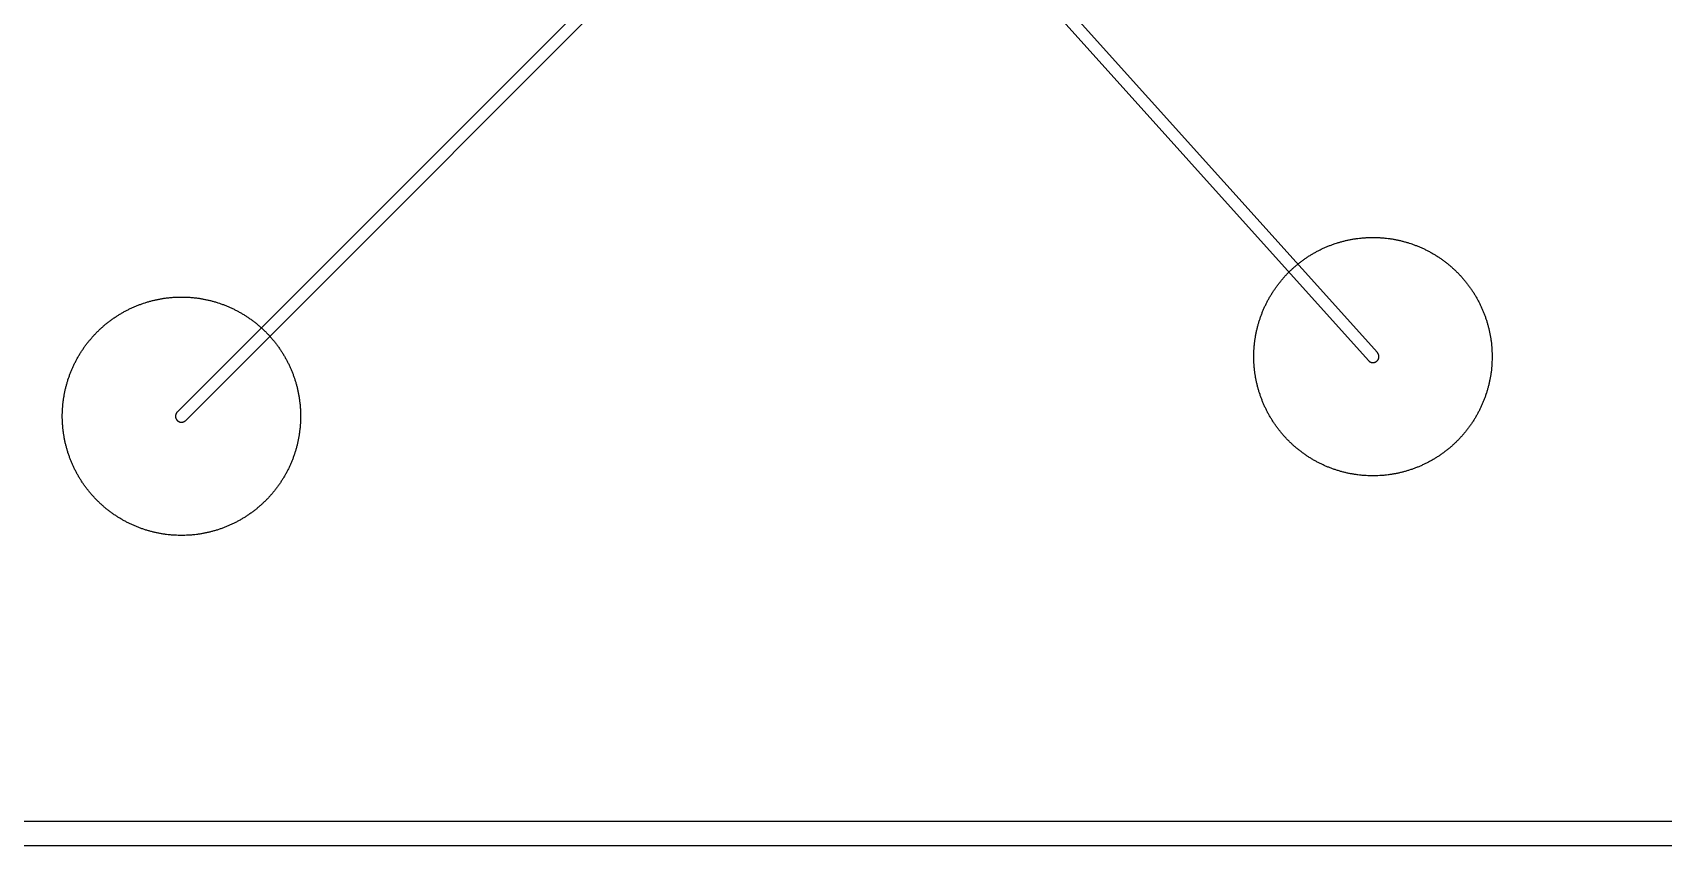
# Model space of a CAD drawing. Extents: x -44500 to 44500, y -47000 to 47000.
# Drawn here: x -1249 to 12438, y -44100 to -37282 of the extents above; entities that cross this region are included whole.
import ezdxf

# ---------------------------------------------------------------- set-up
doc = ezdxf.new("R2010")
doc.units = 0
doc.layers.add('Metal1', color=160, linetype='CONTINUOUS')
doc.layers.add('Poly', color=20, linetype='CONTINUOUS')

msp = doc.modelspace()

# ---------------------------------------------------------------- linework, layer by layer
at = {"layer": 'Metal1'}
for points in [[(12935.01, -43900), (-2958.58, -43900)], [(-3041.42, -44100), (13064.99, -44100)]]:
    msp.add_lwpolyline(points, dxfattribs=at)
at = {"layer": 'Poly'}
for points in [[(5462.84, -35033.45), (9962.83, -40033.45), (9962.85, -40033.43), (9963.55, -40034.2), (9964.65, -40035.35), (9965.8, -40036.45), (9966.95, -40037.5), (9968.1, -40038.5), (9969.35, -40039.5), (9970.65, -40040.45), (9971.9, -40041.35), (9973.2, -40042.2), (9974.5, -40043), (9975.9, -40043.8), (9977.3, -40044.55), (9978.75, -40045.25), (9980.1, -40045.85), (9981.55, -40046.45), (9983.1, -40047.05), (9984.55, -40047.55), (9986.05, -40048), (9987.55, -40048.4), (9989.05, -40048.75), (9990.6, -40049.1), (9993.7, -40049.6), (9995.25, -40049.75), (9996.85, -40049.9), (10000, -40050), (10003.15, -40049.9), (10004.75, -40049.75), (10006.3, -40049.6), (10009.4, -40049.1), (10010.95, -40048.75), (10012.45, -40048.4), (10013.95, -40048), (10015.45, -40047.55), (10016.9, -40047.05), (10018.45, -40046.45), (10019.9, -40045.85), (10021.25, -40045.25), (10022.7, -40044.55), (10024.1, -40043.8), (10025.5, -40043), (10026.8, -40042.2), (10028.1, -40041.35), (10029.35, -40040.45), (10030.65, -40039.5), (10031.9, -40038.5), (10033.05, -40037.5), (10034.2, -40036.45), (10035.35, -40035.35), (10036.45, -40034.2), (10037.5, -40033.05), (10038.5, -40031.9), (10039.5, -40030.65), (10040.45, -40029.35), (10041.35, -40028.1), (10042.2, -40026.8), (10043, -40025.5), (10043.8, -40024.1), (10044.55, -40022.7), (10045.25, -40021.25), (10045.85, -40019.9), (10046.45, -40018.45), (10047.05, -40016.9), (10047.55, -40015.45), (10048, -40013.95), (10048.4, -40012.45), (10048.75, -40010.95), (10049.1, -40009.4), (10049.6, -40006.3), (10049.75, -40004.75), (10049.9, -40003.15), (10050, -40000), (10049.9, -39996.85), (10049.75, -39995.25), (10049.6, -39993.7), (10049.1, -39990.6), (10048.75, -39989.05), (10048.4, -39987.55), (10048, -39986.05), (10047.55, -39984.55), (10047.05, -39983.1), (10046.45, -39981.55), (10045.85, -39980.1), (10045.25, -39978.75), (10044.55, -39977.3), (10043.8, -39975.9), (10043, -39974.5), (10042.2, -39973.2), (10041.35, -39971.9), (10040.45, -39970.65), (10039.5, -39969.35), (10038.5, -39968.1), (10037.5, -39966.95), (10037.15, -39966.57), (10037.17, -39966.55), (5537.16, -34966.55)], [(4464.65, -35964.64), (-35.35, -40464.64), (-35.35, -40464.65), (-36.45, -40465.8), (-37.5, -40466.95), (-38.5, -40468.1), (-39.5, -40469.35), (-40.45, -40470.65), (-41.35, -40471.9), (-42.2, -40473.2), (-43, -40474.5), (-43.8, -40475.9), (-44.55, -40477.3), (-45.25, -40478.75), (-45.85, -40480.1), (-46.45, -40481.55), (-47.05, -40483.1), (-47.55, -40484.55), (-48, -40486.05), (-48.4, -40487.55), (-48.75, -40489.05), (-49.1, -40490.6), (-49.6, -40493.7), (-49.75, -40495.25), (-49.9, -40496.85), (-50, -40500), (-49.9, -40503.15), (-49.75, -40504.75), (-49.6, -40506.3), (-49.1, -40509.4), (-48.75, -40510.95), (-48.4, -40512.45), (-48, -40513.95), (-47.55, -40515.45), (-47.05, -40516.9), (-46.45, -40518.45), (-45.85, -40519.9), (-45.25, -40521.25), (-44.55, -40522.7), (-43.8, -40524.1), (-43, -40525.5), (-42.2, -40526.8), (-41.35, -40528.1), (-40.45, -40529.35), (-39.5, -40530.65), (-38.5, -40531.9), (-37.5, -40533.05), (-36.45, -40534.2), (-35.35, -40535.35), (-34.2, -40536.45), (-33.05, -40537.5), (-31.9, -40538.5), (-30.65, -40539.5), (-29.35, -40540.45), (-28.1, -40541.35), (-26.8, -40542.2), (-25.5, -40543), (-24.1, -40543.8), (-22.7, -40544.55), (-21.25, -40545.25), (-19.9, -40545.85), (-18.45, -40546.45), (-16.9, -40547.05), (-15.45, -40547.55), (-13.95, -40548), (-12.45, -40548.4), (-10.95, -40548.75), (-9.4, -40549.1), (-6.3, -40549.6), (-4.75, -40549.75), (-3.15, -40549.9), (0, -40550), (3.15, -40549.9), (4.75, -40549.75), (6.3, -40549.6), (9.4, -40549.1), (10.95, -40548.75), (12.45, -40548.4), (13.95, -40548), (15.45, -40547.55), (16.9, -40547.05), (18.45, -40546.45), (19.9, -40545.85), (21.25, -40545.25), (22.7, -40544.55), (24.1, -40543.8), (25.5, -40543), (26.8, -40542.2), (28.1, -40541.35), (29.35, -40540.45), (30.65, -40539.5), (31.9, -40538.5), (33.05, -40537.5), (34.2, -40536.45), (35.35, -40535.35), (35.35, -40535.36), (4525, -36045.71)]]:
    msp.add_lwpolyline(points, dxfattribs=at)
for points in [[(10999.9, -40014.1), (10999.6, -40028.2), (10999.1, -40042.3), (10998.4, -40056.35), (10997.95, -40063.4), (10997.5, -40070.4), (10997, -40077.4), (10996.4, -40084.45), (10995.8, -40091.45), (10995.1, -40098.5), (10994.4, -40105.5), (10993.65, -40112.5), (10991.95, -40126.5), (10991.05, -40133.45), (10990.05, -40140.45), (10989.05, -40147.4), (10988, -40154.35), (10986.9, -40161.3), (10985.7, -40168.3), (10984.5, -40175.2), (10983.25, -40182.15), (10981.95, -40189.05), (10980.6, -40196), (10979.2, -40202.85), (10977.75, -40209.75), (10976.25, -40216.6), (10974.7, -40223.5), (10973.1, -40230.35), (10971.45, -40237.2), (10969.75, -40244.05), (10968, -40250.9), (10966.2, -40257.7), (10964.35, -40264.5), (10962.5, -40271.25), (10960.55, -40278.05), (10958.55, -40284.85), (10956.55, -40291.55), (10954.45, -40298.3), (10952.35, -40305), (10947.95, -40318.4), (10945.65, -40325.1), (10943.35, -40331.75), (10941, -40338.35), (10938.6, -40345), (10936.15, -40351.6), (10933.65, -40358.15), (10931.1, -40364.75), (10928.5, -40371.3), (10925.9, -40377.75), (10923.2, -40384.3), (10920.45, -40390.85), (10917.7, -40397.25), (10914.85, -40403.75), (10912, -40410.15), (10909.1, -40416.55), (10906.15, -40422.95), (10903.15, -40429.3), (10900.1, -40435.65), (10897, -40442), (10893.85, -40448.35), (10890.65, -40454.65), (10887.45, -40460.9), (10884.2, -40467.1), (10880.9, -40473.3), (10877.5, -40479.55), (10874.15, -40485.65), (10870.7, -40491.8), (10867.2, -40497.95), (10863.65, -40504.05), (10860.1, -40510.1), (10856.45, -40516.2), (10852.85, -40522.15), (10849.15, -40528.15), (10845.35, -40534.2), (10841.6, -40540.1), (10837.75, -40546.05), (10833.9, -40551.9), (10830, -40557.75), (10826.05, -40563.55), (10822.05, -40569.4), (10818, -40575.2), (10813.95, -40580.9), (10809.85, -40586.6), (10805.7, -40592.3), (10801.5, -40597.95), (10797.25, -40603.6), (10793, -40609.2), (10788.7, -40614.75), (10784.35, -40620.3), (10779.95, -40625.8), (10775.5, -40631.3), (10771.05, -40636.75), (10766.55, -40642.15), (10762, -40647.55), (10757.4, -40652.95), (10752.8, -40658.2), (10748.15, -40663.5), (10743.45, -40668.75), (10738.7, -40674), (10733.95, -40679.2), (10729.2, -40684.3), (10724.3, -40689.45), (10719.45, -40694.5), (10714.55, -40699.55), (10709.6, -40704.6), (10704.6, -40709.6), (10699.55, -40714.55), (10694.5, -40719.45), (10689.45, -40724.3), (10684.3, -40729.2), (10679.2, -40733.95), (10674, -40738.7), (10668.75, -40743.45), (10663.5, -40748.15), (10658.2, -40752.8), (10652.95, -40757.4), (10647.55, -40762), (10642.15, -40766.55), (10636.75, -40771.05), (10631.3, -40775.5), (10625.8, -40779.95), (10620.3, -40784.35), (10614.75, -40788.7), (10609.2, -40793), (10603.6, -40797.25), (10597.95, -40801.5), (10592.3, -40805.7), (10586.6, -40809.85), (10580.9, -40813.95), (10575.2, -40818), (10569.4, -40822.05), (10563.55, -40826.05), (10557.75, -40830), (10551.9, -40833.9), (10546.05, -40837.75), (10540.1, -40841.6), (10534.2, -40845.35), (10528.15, -40849.15), (10522.15, -40852.85), (10516.2, -40856.45), (10510.1, -40860.1), (10504.05, -40863.65), (10497.95, -40867.2), (10491.8, -40870.7), (10485.65, -40874.15), (10479.55, -40877.5), (10473.3, -40880.9), (10467.1, -40884.2), (10460.9, -40887.45), (10454.65, -40890.65), (10448.35, -40893.85), (10442, -40897), (10435.65, -40900.1), (10429.3, -40903.15), (10422.95, -40906.15), (10416.55, -40909.1), (10410.15, -40912), (10403.75, -40914.85), (10397.25, -40917.7), (10390.85, -40920.45), (10384.3, -40923.2), (10377.75, -40925.9), (10371.3, -40928.5), (10364.75, -40931.1), (10358.15, -40933.65), (10351.6, -40936.15), (10345, -40938.6), (10338.35, -40941), (10331.75, -40943.35), (10325.1, -40945.65), (10318.4, -40947.95), (10305, -40952.35), (10298.3, -40954.45), (10291.55, -40956.55), (10284.85, -40958.55), (10278.05, -40960.55), (10271.25, -40962.5), (10264.5, -40964.35), (10257.7, -40966.2), (10250.9, -40968), (10244.05, -40969.75), (10237.2, -40971.45), (10230.35, -40973.1), (10223.5, -40974.7), (10216.6, -40976.25), (10209.75, -40977.75), (10202.85, -40979.2), (10196, -40980.6), (10189.05, -40981.95), (10182.15, -40983.25), (10175.2, -40984.5), (10168.3, -40985.7), (10161.3, -40986.9), (10154.35, -40988), (10147.4, -40989.05), (10140.45, -40990.05), (10133.45, -40991.05), (10126.5, -40991.95), (10112.5, -40993.65), (10105.5, -40994.4), (10098.5, -40995.1), (10091.45, -40995.8), (10084.45, -40996.4), (10077.4, -40997), (10070.4, -40997.5), (10063.4, -40997.95), (10056.35, -40998.4), (10042.3, -40999.1), (10028.2, -40999.6), (10014.1, -40999.9), (10000, -41000), (9985.9, -40999.9), (9971.8, -40999.6), (9957.7, -40999.1), (9943.65, -40998.4), (9936.6, -40997.95), (9929.6, -40997.5), (9922.6, -40997), (9915.55, -40996.4), (9908.55, -40995.8), (9901.5, -40995.1), (9894.5, -40994.4), (9887.5, -40993.65), (9873.5, -40991.95), (9866.55, -40991.05), (9859.55, -40990.05), (9852.6, -40989.05), (9845.65, -40988), (9838.7, -40986.9), (9831.7, -40985.7), (9824.8, -40984.5), (9817.85, -40983.25), (9810.95, -40981.95), (9804, -40980.6), (9797.15, -40979.2), (9790.25, -40977.75), (9783.4, -40976.25), (9776.5, -40974.7), (9769.65, -40973.1), (9762.8, -40971.45), (9755.95, -40969.75), (9749.1, -40968), (9742.3, -40966.2), (9735.5, -40964.35), (9728.75, -40962.5), (9721.95, -40960.55), (9715.15, -40958.55), (9708.45, -40956.55), (9701.7, -40954.45), (9695, -40952.35), (9681.6, -40947.95), (9674.9, -40945.65), (9668.25, -40943.35), (9661.65, -40941), (9655, -40938.6), (9648.4, -40936.15), (9641.85, -40933.65), (9635.25, -40931.1), (9628.7, -40928.5), (9622.25, -40925.9), (9615.7, -40923.2), (9609.15, -40920.45), (9602.75, -40917.7), (9596.25, -40914.85), (9589.85, -40912), (9583.45, -40909.1), (9577.05, -40906.15), (9570.7, -40903.15), (9564.35, -40900.1), (9558, -40897), (9551.65, -40893.85), (9545.35, -40890.65), (9539.1, -40887.45), (9532.9, -40884.2), (9526.7, -40880.9), (9520.45, -40877.5), (9514.35, -40874.15), (9508.2, -40870.7), (9502.05, -40867.2), (9495.95, -40863.65), (9489.9, -40860.1), (9483.8, -40856.45), (9477.85, -40852.85), (9471.85, -40849.15), (9465.8, -40845.35), (9459.9, -40841.6), (9453.95, -40837.75), (9448.1, -40833.9), (9442.25, -40830), (9436.45, -40826.05), (9430.6, -40822.05), (9424.8, -40818), (9419.1, -40813.95), (9413.4, -40809.85), (9407.7, -40805.7), (9402.05, -40801.5), (9396.4, -40797.25), (9390.8, -40793), (9385.25, -40788.7), (9379.7, -40784.35), (9374.2, -40779.95), (9368.7, -40775.5), (9363.25, -40771.05), (9357.85, -40766.55), (9352.45, -40762), (9347.05, -40757.4), (9341.8, -40752.8), (9336.5, -40748.15), (9331.25, -40743.45), (9326, -40738.7), (9320.8, -40733.95), (9315.7, -40729.2), (9310.55, -40724.3), (9305.5, -40719.45), (9300.45, -40714.55), (9295.4, -40709.6), (9290.4, -40704.6), (9285.45, -40699.55), (9280.55, -40694.5), (9275.7, -40689.45), (9270.8, -40684.3), (9266.05, -40679.2), (9261.3, -40674), (9256.55, -40668.75), (9251.85, -40663.5), (9247.2, -40658.2), (9242.6, -40652.95), (9238, -40647.55), (9233.45, -40642.15), (9228.95, -40636.75), (9224.5, -40631.3), (9220.05, -40625.8), (9215.65, -40620.3), (9211.3, -40614.75), (9207, -40609.2), (9202.75, -40603.6), (9198.5, -40597.95), (9194.3, -40592.3), (9190.15, -40586.6), (9186.05, -40580.9), (9182, -40575.2), (9177.95, -40569.4), (9173.95, -40563.55), (9170, -40557.75), (9166.1, -40551.9), (9162.25, -40546.05), (9158.4, -40540.1), (9154.65, -40534.2), (9150.85, -40528.15), (9147.15, -40522.15), (9143.55, -40516.2), (9139.9, -40510.1), (9136.35, -40504.05), (9132.8, -40497.95), (9129.3, -40491.8), (9125.85, -40485.65), (9122.5, -40479.55), (9119.1, -40473.3), (9115.8, -40467.1), (9112.55, -40460.9), (9109.35, -40454.65), (9106.15, -40448.35), (9103, -40442), (9099.9, -40435.65), (9096.85, -40429.3), (9093.85, -40422.95), (9090.9, -40416.55), (9088, -40410.15), (9085.15, -40403.75), (9082.3, -40397.25), (9079.55, -40390.85), (9076.8, -40384.3), (9074.1, -40377.75), (9071.5, -40371.3), (9068.9, -40364.75), (9066.35, -40358.15), (9063.85, -40351.6), (9061.4, -40345), (9059, -40338.35), (9056.65, -40331.75), (9054.35, -40325.1), (9052.05, -40318.4), (9047.65, -40305), (9045.55, -40298.3), (9043.45, -40291.55), (9041.45, -40284.85), (9039.45, -40278.05), (9037.5, -40271.25), (9035.65, -40264.5), (9033.8, -40257.7), (9032, -40250.9), (9030.25, -40244.05), (9028.55, -40237.2), (9026.9, -40230.35), (9025.3, -40223.5), (9023.75, -40216.6), (9022.25, -40209.75), (9020.8, -40202.85), (9019.4, -40196), (9018.05, -40189.05), (9016.75, -40182.15), (9015.5, -40175.2), (9014.3, -40168.3), (9013.1, -40161.3), (9012, -40154.35), (9010.95, -40147.4), (9009.95, -40140.45), (9008.95, -40133.45), (9008.05, -40126.5), (9006.35, -40112.5), (9005.6, -40105.5), (9004.9, -40098.5), (9004.2, -40091.45), (9003.6, -40084.45), (9003, -40077.4), (9002.5, -40070.4), (9002.05, -40063.4), (9001.6, -40056.35), (9000.9, -40042.3), (9000.4, -40028.2), (9000.1, -40014.1), (9000, -40000), (9000.1, -39985.9), (9000.4, -39971.8), (9000.9, -39957.7), (9001.6, -39943.65), (9002.05, -39936.6), (9002.5, -39929.6), (9003, -39922.6), (9003.6, -39915.55), (9004.2, -39908.55), (9004.9, -39901.5), (9005.6, -39894.5), (9006.35, -39887.5), (9008.05, -39873.5), (9008.95, -39866.55), (9009.95, -39859.55), (9010.95, -39852.6), (9012, -39845.65), (9013.1, -39838.7), (9014.3, -39831.7), (9015.5, -39824.8), (9016.75, -39817.85), (9018.05, -39810.95), (9019.4, -39804), (9020.8, -39797.15), (9022.25, -39790.25), (9023.75, -39783.4), (9025.3, -39776.5), (9026.9, -39769.65), (9028.55, -39762.8), (9030.25, -39755.95), (9032, -39749.1), (9033.8, -39742.3), (9035.65, -39735.5), (9037.5, -39728.75), (9039.45, -39721.95), (9041.45, -39715.15), (9043.45, -39708.45), (9045.55, -39701.7), (9047.65, -39695), (9052.05, -39681.6), (9054.35, -39674.9), (9056.65, -39668.25), (9059, -39661.65), (9061.4, -39655), (9063.85, -39648.4), (9066.35, -39641.85), (9068.9, -39635.25), (9071.5, -39628.7), (9074.1, -39622.25), (9076.8, -39615.7), (9079.55, -39609.15), (9082.3, -39602.75), (9085.15, -39596.25), (9088, -39589.85), (9090.9, -39583.45), (9093.85, -39577.05), (9096.85, -39570.7), (9099.9, -39564.35), (9103, -39558), (9106.15, -39551.65), (9109.35, -39545.35), (9112.55, -39539.1), (9115.8, -39532.9), (9119.1, -39526.7), (9122.5, -39520.45), (9125.85, -39514.35), (9129.3, -39508.2), (9132.8, -39502.05), (9136.35, -39495.95), (9139.9, -39489.9), (9143.55, -39483.8), (9147.15, -39477.85), (9150.85, -39471.85), (9154.65, -39465.8), (9158.4, -39459.9), (9162.25, -39453.95), (9166.1, -39448.1), (9170, -39442.25), (9173.95, -39436.45), (9177.95, -39430.6), (9182, -39424.8), (9186.05, -39419.1), (9190.15, -39413.4), (9194.3, -39407.7), (9198.5, -39402.05), (9202.75, -39396.4), (9207, -39390.8), (9211.3, -39385.25), (9215.65, -39379.7), (9220.05, -39374.2), (9224.5, -39368.7), (9228.95, -39363.25), (9233.45, -39357.85), (9238, -39352.45), (9242.6, -39347.05), (9247.2, -39341.8), (9251.85, -39336.5), (9256.55, -39331.25), (9261.3, -39326), (9266.05, -39320.8), (9270.8, -39315.7), (9275.7, -39310.55), (9280.55, -39305.5), (9285.45, -39300.45), (9290.4, -39295.4), (9295.4, -39290.4), (9300.45, -39285.45), (9305.5, -39280.55), (9310.55, -39275.7), (9315.7, -39270.8), (9320.8, -39266.05), (9326, -39261.3), (9331.25, -39256.55), (9336.5, -39251.85), (9341.8, -39247.2), (9347.05, -39242.6), (9352.45, -39238), (9357.85, -39233.45), (9363.25, -39228.95), (9368.7, -39224.5), (9374.2, -39220.05), (9379.7, -39215.65), (9385.25, -39211.3), (9390.8, -39207), (9396.4, -39202.75), (9402.05, -39198.5), (9407.7, -39194.3), (9413.4, -39190.15), (9419.1, -39186.05), (9424.8, -39182), (9430.6, -39177.95), (9436.45, -39173.95), (9442.25, -39170), (9448.1, -39166.1), (9453.95, -39162.25), (9459.9, -39158.4), (9465.8, -39154.65), (9471.85, -39150.85), (9477.85, -39147.15), (9483.8, -39143.55), (9489.9, -39139.9), (9495.95, -39136.35), (9502.05, -39132.8), (9508.2, -39129.3), (9514.35, -39125.85), (9520.45, -39122.5), (9526.7, -39119.1), (9532.9, -39115.8), (9539.1, -39112.55), (9545.35, -39109.35), (9551.65, -39106.15), (9558, -39103), (9564.35, -39099.9), (9570.7, -39096.85), (9577.05, -39093.85), (9583.45, -39090.9), (9589.85, -39088), (9596.25, -39085.15), (9602.75, -39082.3), (9609.15, -39079.55), (9615.7, -39076.8), (9622.25, -39074.1), (9628.7, -39071.5), (9635.25, -39068.9), (9641.85, -39066.35), (9648.4, -39063.85), (9655, -39061.4), (9661.65, -39059), (9668.25, -39056.65), (9674.9, -39054.35), (9681.6, -39052.05), (9695, -39047.65), (9701.7, -39045.55), (9708.45, -39043.45), (9715.15, -39041.45), (9721.95, -39039.45), (9728.75, -39037.5), (9735.5, -39035.65), (9742.3, -39033.8), (9749.1, -39032), (9755.95, -39030.25), (9762.8, -39028.55), (9769.65, -39026.9), (9776.5, -39025.3), (9783.4, -39023.75), (9790.25, -39022.25), (9797.15, -39020.8), (9804, -39019.4), (9810.95, -39018.05), (9817.85, -39016.75), (9824.8, -39015.5), (9831.7, -39014.3), (9838.7, -39013.1), (9845.65, -39012), (9852.6, -39010.95), (9859.55, -39009.95), (9866.55, -39008.95), (9873.5, -39008.05), (9887.5, -39006.35), (9894.5, -39005.6), (9901.5, -39004.9), (9908.55, -39004.2), (9915.55, -39003.6), (9922.6, -39003), (9929.6, -39002.5), (9936.6, -39002.05), (9943.65, -39001.6), (9957.7, -39000.9), (9971.8, -39000.4), (9985.9, -39000.1), (10000, -39000), (10014.1, -39000.1), (10028.2, -39000.4), (10042.3, -39000.9), (10056.35, -39001.6), (10063.4, -39002.05), (10070.4, -39002.5), (10077.4, -39003), (10084.45, -39003.6), (10091.45, -39004.2), (10098.5, -39004.9), (10105.5, -39005.6), (10112.5, -39006.35), (10126.5, -39008.05), (10133.45, -39008.95), (10140.45, -39009.95), (10147.4, -39010.95), (10154.35, -39012), (10161.3, -39013.1), (10168.3, -39014.3), (10175.2, -39015.5), (10182.15, -39016.75), (10189.05, -39018.05), (10196, -39019.4), (10202.85, -39020.8), (10209.75, -39022.25), (10216.6, -39023.75), (10223.5, -39025.3), (10230.35, -39026.9), (10237.2, -39028.55), (10244.05, -39030.25), (10250.9, -39032), (10257.7, -39033.8), (10264.5, -39035.65), (10271.25, -39037.5), (10278.05, -39039.45), (10284.85, -39041.45), (10291.55, -39043.45), (10298.3, -39045.55), (10305, -39047.65), (10318.4, -39052.05), (10325.1, -39054.35), (10331.75, -39056.65), (10338.35, -39059), (10345, -39061.4), (10351.6, -39063.85), (10358.15, -39066.35), (10364.75, -39068.9), (10371.3, -39071.5), (10377.75, -39074.1), (10384.3, -39076.8), (10390.85, -39079.55), (10397.25, -39082.3), (10403.75, -39085.15), (10410.15, -39088), (10416.55, -39090.9), (10422.95, -39093.85), (10429.3, -39096.85), (10435.65, -39099.9), (10442, -39103), (10448.35, -39106.15), (10454.65, -39109.35), (10460.9, -39112.55), (10467.1, -39115.8), (10473.3, -39119.1), (10479.55, -39122.5), (10485.65, -39125.85), (10491.8, -39129.3), (10497.95, -39132.8), (10504.05, -39136.35), (10510.1, -39139.9), (10516.2, -39143.55), (10522.15, -39147.15), (10528.15, -39150.85), (10534.2, -39154.65), (10540.1, -39158.4), (10546.05, -39162.25), (10551.9, -39166.1), (10557.75, -39170), (10563.55, -39173.95), (10569.4, -39177.95), (10575.2, -39182), (10580.9, -39186.05), (10586.6, -39190.15), (10592.3, -39194.3), (10597.95, -39198.5), (10603.6, -39202.75), (10609.2, -39207), (10614.75, -39211.3), (10620.3, -39215.65), (10625.8, -39220.05), (10631.3, -39224.5), (10636.75, -39228.95), (10642.15, -39233.45), (10647.55, -39238), (10652.95, -39242.6), (10658.2, -39247.2), (10663.5, -39251.85), (10668.75, -39256.55), (10674, -39261.3), (10679.2, -39266.05), (10684.3, -39270.8), (10689.45, -39275.7), (10694.5, -39280.55), (10699.55, -39285.45), (10704.6, -39290.4), (10709.6, -39295.4), (10714.55, -39300.45), (10719.45, -39305.5), (10724.3, -39310.55), (10729.2, -39315.7), (10733.95, -39320.8), (10738.7, -39326), (10743.45, -39331.25), (10748.15, -39336.5), (10752.8, -39341.8), (10757.4, -39347.05), (10762, -39352.45), (10766.55, -39357.85), (10771.05, -39363.25), (10775.5, -39368.7), (10779.95, -39374.2), (10784.35, -39379.7), (10788.7, -39385.25), (10793, -39390.8), (10797.25, -39396.4), (10801.5, -39402.05), (10805.7, -39407.7), (10809.85, -39413.4), (10813.95, -39419.1), (10818, -39424.8), (10822.05, -39430.6), (10826.05, -39436.45), (10830, -39442.25), (10833.9, -39448.1), (10837.75, -39453.95), (10841.6, -39459.9), (10845.35, -39465.8), (10849.15, -39471.85), (10852.85, -39477.85), (10856.45, -39483.8), (10860.1, -39489.9), (10863.65, -39495.95), (10867.2, -39502.05), (10870.7, -39508.2), (10874.15, -39514.35), (10877.5, -39520.45), (10880.9, -39526.7), (10884.2, -39532.9), (10887.45, -39539.1), (10890.65, -39545.35), (10893.85, -39551.65), (10897, -39558), (10900.1, -39564.35), (10903.15, -39570.7), (10906.15, -39577.05), (10909.1, -39583.45), (10912, -39589.85), (10914.85, -39596.25), (10917.7, -39602.75), (10920.45, -39609.15), (10923.2, -39615.7), (10925.9, -39622.25), (10928.5, -39628.7), (10931.1, -39635.25), (10933.65, -39641.85), (10936.15, -39648.4), (10938.6, -39655), (10941, -39661.65), (10943.35, -39668.25), (10945.65, -39674.9), (10947.95, -39681.6), (10952.35, -39695), (10954.45, -39701.7), (10956.55, -39708.45), (10958.55, -39715.15), (10960.55, -39721.95), (10962.5, -39728.75), (10964.35, -39735.5), (10966.2, -39742.3), (10968, -39749.1), (10969.75, -39755.95), (10971.45, -39762.8), (10973.1, -39769.65), (10974.7, -39776.5), (10976.25, -39783.4), (10977.75, -39790.25), (10979.2, -39797.15), (10980.6, -39804), (10981.95, -39810.95), (10983.25, -39817.85), (10984.5, -39824.8), (10985.7, -39831.7), (10986.9, -39838.7), (10988, -39845.65), (10989.05, -39852.6), (10990.05, -39859.55), (10991.05, -39866.55), (10991.95, -39873.5), (10993.65, -39887.5), (10994.4, -39894.5), (10995.1, -39901.5), (10995.8, -39908.55), (10996.4, -39915.55), (10997, -39922.6), (10997.5, -39929.6), (10997.95, -39936.6), (10998.4, -39943.65), (10999.1, -39957.7), (10999.6, -39971.8), (10999.9, -39985.9), (11000, -40000)], [(999.9, -40514.1), (999.6, -40528.2), (999.1, -40542.3), (998.4, -40556.35), (997.95, -40563.4), (997.5, -40570.4), (997, -40577.4), (996.4, -40584.45), (995.8, -40591.45), (995.1, -40598.5), (994.4, -40605.5), (993.65, -40612.5), (991.95, -40626.5), (991.05, -40633.45), (990.05, -40640.45), (989.05, -40647.4), (988, -40654.35), (986.9, -40661.3), (985.7, -40668.3), (984.5, -40675.2), (983.25, -40682.15), (981.95, -40689.05), (980.6, -40696), (979.2, -40702.85), (977.75, -40709.75), (976.25, -40716.6), (974.7, -40723.5), (973.1, -40730.35), (971.45, -40737.2), (969.75, -40744.05), (968, -40750.9), (966.2, -40757.7), (964.35, -40764.5), (962.5, -40771.25), (960.55, -40778.05), (958.55, -40784.85), (956.55, -40791.55), (954.45, -40798.3), (952.35, -40805), (947.95, -40818.4), (945.65, -40825.1), (943.35, -40831.75), (941, -40838.35), (938.6, -40845), (936.15, -40851.6), (933.65, -40858.15), (931.1, -40864.75), (928.5, -40871.3), (925.9, -40877.75), (923.2, -40884.3), (920.45, -40890.85), (917.7, -40897.25), (914.85, -40903.75), (912, -40910.15), (909.1, -40916.55), (906.15, -40922.95), (903.15, -40929.3), (900.1, -40935.65), (897, -40942), (893.85, -40948.35), (890.65, -40954.65), (887.45, -40960.9), (884.2, -40967.1), (880.9, -40973.3), (877.5, -40979.55), (874.15, -40985.65), (870.7, -40991.8), (867.2, -40997.95), (863.65, -41004.05), (860.1, -41010.1), (856.45, -41016.2), (852.85, -41022.15), (849.15, -41028.15), (845.35, -41034.2), (841.6, -41040.1), (837.75, -41046.05), (833.9, -41051.9), (830, -41057.75), (826.05, -41063.55), (822.05, -41069.4), (818, -41075.2), (813.95, -41080.9), (809.85, -41086.6), (805.7, -41092.3), (801.5, -41097.95), (797.25, -41103.6), (793, -41109.2), (788.7, -41114.75), (784.35, -41120.3), (779.95, -41125.8), (775.5, -41131.3), (771.05, -41136.75), (766.55, -41142.15), (762, -41147.55), (757.4, -41152.95), (752.8, -41158.2), (748.15, -41163.5), (743.45, -41168.75), (738.7, -41174), (733.95, -41179.2), (729.2, -41184.3), (724.3, -41189.45), (719.45, -41194.5), (714.55, -41199.55), (709.6, -41204.6), (704.6, -41209.6), (699.55, -41214.55), (694.5, -41219.45), (689.45, -41224.3), (684.3, -41229.2), (679.2, -41233.95), (674, -41238.7), (668.75, -41243.45), (663.5, -41248.15), (658.2, -41252.8), (652.95, -41257.4), (647.55, -41262), (642.15, -41266.55), (636.75, -41271.05), (631.3, -41275.5), (625.8, -41279.95), (620.3, -41284.35), (614.75, -41288.7), (609.2, -41293), (603.6, -41297.25), (597.95, -41301.5), (592.3, -41305.7), (586.6, -41309.85), (580.9, -41313.95), (575.2, -41318), (569.4, -41322.05), (563.55, -41326.05), (557.75, -41330), (551.9, -41333.9), (546.05, -41337.75), (540.1, -41341.6), (534.2, -41345.35), (528.15, -41349.15), (522.15, -41352.85), (516.2, -41356.45), (510.1, -41360.1), (504.05, -41363.65), (497.95, -41367.2), (491.8, -41370.7), (485.65, -41374.15), (479.55, -41377.5), (473.3, -41380.9), (467.1, -41384.2), (460.9, -41387.45), (454.65, -41390.65), (448.35, -41393.85), (442, -41397), (435.65, -41400.1), (429.3, -41403.15), (422.95, -41406.15), (416.55, -41409.1), (410.15, -41412), (403.75, -41414.85), (397.25, -41417.7), (390.85, -41420.45), (384.3, -41423.2), (377.75, -41425.9), (371.3, -41428.5), (364.75, -41431.1), (358.15, -41433.65), (351.6, -41436.15), (345, -41438.6), (338.35, -41441), (331.75, -41443.35), (325.1, -41445.65), (318.4, -41447.95), (305, -41452.35), (298.3, -41454.45), (291.55, -41456.55), (284.85, -41458.55), (278.05, -41460.55), (271.25, -41462.5), (264.5, -41464.35), (257.7, -41466.2), (250.9, -41468), (244.05, -41469.75), (237.2, -41471.45), (230.35, -41473.1), (223.5, -41474.7), (216.6, -41476.25), (209.75, -41477.75), (202.85, -41479.2), (196, -41480.6), (189.05, -41481.95), (182.15, -41483.25), (175.2, -41484.5), (168.3, -41485.7), (161.3, -41486.9), (154.35, -41488), (147.4, -41489.05), (140.45, -41490.05), (133.45, -41491.05), (126.5, -41491.95), (112.5, -41493.65), (105.5, -41494.4), (98.5, -41495.1), (91.45, -41495.8), (84.45, -41496.4), (77.4, -41497), (70.4, -41497.5), (63.4, -41497.95), (56.35, -41498.4), (42.3, -41499.1), (28.2, -41499.6), (14.1, -41499.9), (0, -41500), (-14.1, -41499.9), (-28.2, -41499.6), (-42.3, -41499.1), (-56.35, -41498.4), (-63.4, -41497.95), (-70.4, -41497.5), (-77.4, -41497), (-84.45, -41496.4), (-91.45, -41495.8), (-98.5, -41495.1), (-105.5, -41494.4), (-112.5, -41493.65), (-126.5, -41491.95), (-133.45, -41491.05), (-140.45, -41490.05), (-147.4, -41489.05), (-154.35, -41488), (-161.3, -41486.9), (-168.3, -41485.7), (-175.2, -41484.5), (-182.15, -41483.25), (-189.05, -41481.95), (-196, -41480.6), (-202.85, -41479.2), (-209.75, -41477.75), (-216.6, -41476.25), (-223.5, -41474.7), (-230.35, -41473.1), (-237.2, -41471.45), (-244.05, -41469.75), (-250.9, -41468), (-257.7, -41466.2), (-264.5, -41464.35), (-271.25, -41462.5), (-278.05, -41460.55), (-284.85, -41458.55), (-291.55, -41456.55), (-298.3, -41454.45), (-305, -41452.35), (-318.4, -41447.95), (-325.1, -41445.65), (-331.75, -41443.35), (-338.35, -41441), (-345, -41438.6), (-351.6, -41436.15), (-358.15, -41433.65), (-364.75, -41431.1), (-371.3, -41428.5), (-377.75, -41425.9), (-384.3, -41423.2), (-390.85, -41420.45), (-397.25, -41417.7), (-403.75, -41414.85), (-410.15, -41412), (-416.55, -41409.1), (-422.95, -41406.15), (-429.3, -41403.15), (-435.65, -41400.1), (-442, -41397), (-448.35, -41393.85), (-454.65, -41390.65), (-460.9, -41387.45), (-467.1, -41384.2), (-473.3, -41380.9), (-479.55, -41377.5), (-485.65, -41374.15), (-491.8, -41370.7), (-497.95, -41367.2), (-504.05, -41363.65), (-510.1, -41360.1), (-516.2, -41356.45), (-522.15, -41352.85), (-528.15, -41349.15), (-534.2, -41345.35), (-540.1, -41341.6), (-546.05, -41337.75), (-551.9, -41333.9), (-557.75, -41330), (-563.55, -41326.05), (-569.4, -41322.05), (-575.2, -41318), (-580.9, -41313.95), (-586.6, -41309.85), (-592.3, -41305.7), (-597.95, -41301.5), (-603.6, -41297.25), (-609.2, -41293), (-614.75, -41288.7), (-620.3, -41284.35), (-625.8, -41279.95), (-631.3, -41275.5), (-636.75, -41271.05), (-642.15, -41266.55), (-647.55, -41262), (-652.95, -41257.4), (-658.2, -41252.8), (-663.5, -41248.15), (-668.75, -41243.45), (-674, -41238.7), (-679.2, -41233.95), (-684.3, -41229.2), (-689.45, -41224.3), (-694.5, -41219.45), (-699.55, -41214.55), (-704.6, -41209.6), (-709.6, -41204.6), (-714.55, -41199.55), (-719.45, -41194.5), (-724.3, -41189.45), (-729.2, -41184.3), (-733.95, -41179.2), (-738.7, -41174), (-743.45, -41168.75), (-748.15, -41163.5), (-752.8, -41158.2), (-757.4, -41152.95), (-762, -41147.55), (-766.55, -41142.15), (-771.05, -41136.75), (-775.5, -41131.3), (-779.95, -41125.8), (-784.35, -41120.3), (-788.7, -41114.75), (-793, -41109.2), (-797.25, -41103.6), (-801.5, -41097.95), (-805.7, -41092.3), (-809.85, -41086.6), (-813.95, -41080.9), (-818, -41075.2), (-822.05, -41069.4), (-826.05, -41063.55), (-830, -41057.75), (-833.9, -41051.9), (-837.75, -41046.05), (-841.6, -41040.1), (-845.35, -41034.2), (-849.15, -41028.15), (-852.85, -41022.15), (-856.45, -41016.2), (-860.1, -41010.1), (-863.65, -41004.05), (-867.2, -40997.95), (-870.7, -40991.8), (-874.15, -40985.65), (-877.5, -40979.55), (-880.9, -40973.3), (-884.2, -40967.1), (-887.45, -40960.9), (-890.65, -40954.65), (-893.85, -40948.35), (-897, -40942), (-900.1, -40935.65), (-903.15, -40929.3), (-906.15, -40922.95), (-909.1, -40916.55), (-912, -40910.15), (-914.85, -40903.75), (-917.7, -40897.25), (-920.45, -40890.85), (-923.2, -40884.3), (-925.9, -40877.75), (-928.5, -40871.3), (-931.1, -40864.75), (-933.65, -40858.15), (-936.15, -40851.6), (-938.6, -40845), (-941, -40838.35), (-943.35, -40831.75), (-945.65, -40825.1), (-947.95, -40818.4), (-952.35, -40805), (-954.45, -40798.3), (-956.55, -40791.55), (-958.55, -40784.85), (-960.55, -40778.05), (-962.5, -40771.25), (-964.35, -40764.5), (-966.2, -40757.7), (-968, -40750.9), (-969.75, -40744.05), (-971.45, -40737.2), (-973.1, -40730.35), (-974.7, -40723.5), (-976.25, -40716.6), (-977.75, -40709.75), (-979.2, -40702.85), (-980.6, -40696), (-981.95, -40689.05), (-983.25, -40682.15), (-984.5, -40675.2), (-985.7, -40668.3), (-986.9, -40661.3), (-988, -40654.35), (-989.05, -40647.4), (-990.05, -40640.45), (-991.05, -40633.45), (-991.95, -40626.5), (-993.65, -40612.5), (-994.4, -40605.5), (-995.1, -40598.5), (-995.8, -40591.45), (-996.4, -40584.45), (-997, -40577.4), (-997.5, -40570.4), (-997.95, -40563.4), (-998.4, -40556.35), (-999.1, -40542.3), (-999.6, -40528.2), (-999.9, -40514.1), (-1000, -40500), (-999.9, -40485.9), (-999.6, -40471.8), (-999.1, -40457.7), (-998.4, -40443.65), (-997.95, -40436.6), (-997.5, -40429.6), (-997, -40422.6), (-996.4, -40415.55), (-995.8, -40408.55), (-995.1, -40401.5), (-994.4, -40394.5), (-993.65, -40387.5), (-991.95, -40373.5), (-991.05, -40366.55), (-990.05, -40359.55), (-989.05, -40352.6), (-988, -40345.65), (-986.9, -40338.7), (-985.7, -40331.7), (-984.5, -40324.8), (-983.25, -40317.85), (-981.95, -40310.95), (-980.6, -40304), (-979.2, -40297.15), (-977.75, -40290.25), (-976.25, -40283.4), (-974.7, -40276.5), (-973.1, -40269.65), (-971.45, -40262.8), (-969.75, -40255.95), (-968, -40249.1), (-966.2, -40242.3), (-964.35, -40235.5), (-962.5, -40228.75), (-960.55, -40221.95), (-958.55, -40215.15), (-956.55, -40208.45), (-954.45, -40201.7), (-952.35, -40195), (-947.95, -40181.6), (-945.65, -40174.9), (-943.35, -40168.25), (-941, -40161.65), (-938.6, -40155), (-936.15, -40148.4), (-933.65, -40141.85), (-931.1, -40135.25), (-928.5, -40128.7), (-925.9, -40122.25), (-923.2, -40115.7), (-920.45, -40109.15), (-917.7, -40102.75), (-914.85, -40096.25), (-912, -40089.85), (-909.1, -40083.45), (-906.15, -40077.05), (-903.15, -40070.7), (-900.1, -40064.35), (-897, -40058), (-893.85, -40051.65), (-890.65, -40045.35), (-887.45, -40039.1), (-884.2, -40032.9), (-880.9, -40026.7), (-877.5, -40020.45), (-874.15, -40014.35), (-870.7, -40008.2), (-867.2, -40002.05), (-863.65, -39995.95), (-860.1, -39989.9), (-856.45, -39983.8), (-852.85, -39977.85), (-849.15, -39971.85), (-845.35, -39965.8), (-841.6, -39959.9), (-837.75, -39953.95), (-833.9, -39948.1), (-830, -39942.25), (-826.05, -39936.45), (-822.05, -39930.6), (-818, -39924.8), (-813.95, -39919.1), (-809.85, -39913.4), (-805.7, -39907.7), (-801.5, -39902.05), (-797.25, -39896.4), (-793, -39890.8), (-788.7, -39885.25), (-784.35, -39879.7), (-779.95, -39874.2), (-775.5, -39868.7), (-771.05, -39863.25), (-766.55, -39857.85), (-762, -39852.45), (-757.4, -39847.05), (-752.8, -39841.8), (-748.15, -39836.5), (-743.45, -39831.25), (-738.7, -39826), (-733.95, -39820.8), (-729.2, -39815.7), (-724.3, -39810.55), (-719.45, -39805.5), (-714.55, -39800.45), (-709.6, -39795.4), (-704.6, -39790.4), (-699.55, -39785.45), (-694.5, -39780.55), (-689.45, -39775.7), (-684.3, -39770.8), (-679.2, -39766.05), (-674, -39761.3), (-668.75, -39756.55), (-663.5, -39751.85), (-658.2, -39747.2), (-652.95, -39742.6), (-647.55, -39738), (-642.15, -39733.45), (-636.75, -39728.95), (-631.3, -39724.5), (-625.8, -39720.05), (-620.3, -39715.65), (-614.75, -39711.3), (-609.2, -39707), (-603.6, -39702.75), (-597.95, -39698.5), (-592.3, -39694.3), (-586.6, -39690.15), (-580.9, -39686.05), (-575.2, -39682), (-569.4, -39677.95), (-563.55, -39673.95), (-557.75, -39670), (-551.9, -39666.1), (-546.05, -39662.25), (-540.1, -39658.4), (-534.2, -39654.65), (-528.15, -39650.85), (-522.15, -39647.15), (-516.2, -39643.55), (-510.1, -39639.9), (-504.05, -39636.35), (-497.95, -39632.8), (-491.8, -39629.3), (-485.65, -39625.85), (-479.55, -39622.5), (-473.3, -39619.1), (-467.1, -39615.8), (-460.9, -39612.55), (-454.65, -39609.35), (-448.35, -39606.15), (-442, -39603), (-435.65, -39599.9), (-429.3, -39596.85), (-422.95, -39593.85), (-416.55, -39590.9), (-410.15, -39588), (-403.75, -39585.15), (-397.25, -39582.3), (-390.85, -39579.55), (-384.3, -39576.8), (-377.75, -39574.1), (-371.3, -39571.5), (-364.75, -39568.9), (-358.15, -39566.35), (-351.6, -39563.85), (-345, -39561.4), (-338.35, -39559), (-331.75, -39556.65), (-325.1, -39554.35), (-318.4, -39552.05), (-305, -39547.65), (-298.3, -39545.55), (-291.55, -39543.45), (-284.85, -39541.45), (-278.05, -39539.45), (-271.25, -39537.5), (-264.5, -39535.65), (-257.7, -39533.8), (-250.9, -39532), (-244.05, -39530.25), (-237.2, -39528.55), (-230.35, -39526.9), (-223.5, -39525.3), (-216.6, -39523.75), (-209.75, -39522.25), (-202.85, -39520.8), (-196, -39519.4), (-189.05, -39518.05), (-182.15, -39516.75), (-175.2, -39515.5), (-168.3, -39514.3), (-161.3, -39513.1), (-154.35, -39512), (-147.4, -39510.95), (-140.45, -39509.95), (-133.45, -39508.95), (-126.5, -39508.05), (-112.5, -39506.35), (-105.5, -39505.6), (-98.5, -39504.9), (-91.45, -39504.2), (-84.45, -39503.6), (-77.4, -39503), (-70.4, -39502.5), (-63.4, -39502.05), (-56.35, -39501.6), (-42.3, -39500.9), (-28.2, -39500.4), (-14.1, -39500.1), (0, -39500), (14.1, -39500.1), (28.2, -39500.4), (42.3, -39500.9), (56.35, -39501.6), (63.4, -39502.05), (70.4, -39502.5), (77.4, -39503), (84.45, -39503.6), (91.45, -39504.2), (98.5, -39504.9), (105.5, -39505.6), (112.5, -39506.35), (126.5, -39508.05), (133.45, -39508.95), (140.45, -39509.95), (147.4, -39510.95), (154.35, -39512), (161.3, -39513.1), (168.3, -39514.3), (175.2, -39515.5), (182.15, -39516.75), (189.05, -39518.05), (196, -39519.4), (202.85, -39520.8), (209.75, -39522.25), (216.6, -39523.75), (223.5, -39525.3), (230.35, -39526.9), (237.2, -39528.55), (244.05, -39530.25), (250.9, -39532), (257.7, -39533.8), (264.5, -39535.65), (271.25, -39537.5), (278.05, -39539.45), (284.85, -39541.45), (291.55, -39543.45), (298.3, -39545.55), (305, -39547.65), (318.4, -39552.05), (325.1, -39554.35), (331.75, -39556.65), (338.35, -39559), (345, -39561.4), (351.6, -39563.85), (358.15, -39566.35), (364.75, -39568.9), (371.3, -39571.5), (377.75, -39574.1), (384.3, -39576.8), (390.85, -39579.55), (397.25, -39582.3), (403.75, -39585.15), (410.15, -39588), (416.55, -39590.9), (422.95, -39593.85), (429.3, -39596.85), (435.65, -39599.9), (442, -39603), (448.35, -39606.15), (454.65, -39609.35), (460.9, -39612.55), (467.1, -39615.8), (473.3, -39619.1), (479.55, -39622.5), (485.65, -39625.85), (491.8, -39629.3), (497.95, -39632.8), (504.05, -39636.35), (510.1, -39639.9), (516.2, -39643.55), (522.15, -39647.15), (528.15, -39650.85), (534.2, -39654.65), (540.1, -39658.4), (546.05, -39662.25), (551.9, -39666.1), (557.75, -39670), (563.55, -39673.95), (569.4, -39677.95), (575.2, -39682), (580.9, -39686.05), (586.6, -39690.15), (592.3, -39694.3), (597.95, -39698.5), (603.6, -39702.75), (609.2, -39707), (614.75, -39711.3), (620.3, -39715.65), (625.8, -39720.05), (631.3, -39724.5), (636.75, -39728.95), (642.15, -39733.45), (647.55, -39738), (652.95, -39742.6), (658.2, -39747.2), (663.5, -39751.85), (668.75, -39756.55), (674, -39761.3), (679.2, -39766.05), (684.3, -39770.8), (689.45, -39775.7), (694.5, -39780.55), (699.55, -39785.45), (704.6, -39790.4), (709.6, -39795.4), (714.55, -39800.45), (719.45, -39805.5), (724.3, -39810.55), (729.2, -39815.7), (733.95, -39820.8), (738.7, -39826), (743.45, -39831.25), (748.15, -39836.5), (752.8, -39841.8), (757.4, -39847.05), (762, -39852.45), (766.55, -39857.85), (771.05, -39863.25), (775.5, -39868.7), (779.95, -39874.2), (784.35, -39879.7), (788.7, -39885.25), (793, -39890.8), (797.25, -39896.4), (801.5, -39902.05), (805.7, -39907.7), (809.85, -39913.4), (813.95, -39919.1), (818, -39924.8), (822.05, -39930.6), (826.05, -39936.45), (830, -39942.25), (833.9, -39948.1), (837.75, -39953.95), (841.6, -39959.9), (845.35, -39965.8), (849.15, -39971.85), (852.85, -39977.85), (856.45, -39983.8), (860.1, -39989.9), (863.65, -39995.95), (867.2, -40002.05), (870.7, -40008.2), (874.15, -40014.35), (877.5, -40020.45), (880.9, -40026.7), (884.2, -40032.9), (887.45, -40039.1), (890.65, -40045.35), (893.85, -40051.65), (897, -40058), (900.1, -40064.35), (903.15, -40070.7), (906.15, -40077.05), (909.1, -40083.45), (912, -40089.85), (914.85, -40096.25), (917.7, -40102.75), (920.45, -40109.15), (923.2, -40115.7), (925.9, -40122.25), (928.5, -40128.7), (931.1, -40135.25), (933.65, -40141.85), (936.15, -40148.4), (938.6, -40155), (941, -40161.65), (943.35, -40168.25), (945.65, -40174.9), (947.95, -40181.6), (952.35, -40195), (954.45, -40201.7), (956.55, -40208.45), (958.55, -40215.15), (960.55, -40221.95), (962.5, -40228.75), (964.35, -40235.5), (966.2, -40242.3), (968, -40249.1), (969.75, -40255.95), (971.45, -40262.8), (973.1, -40269.65), (974.7, -40276.5), (976.25, -40283.4), (977.75, -40290.25), (979.2, -40297.15), (980.6, -40304), (981.95, -40310.95), (983.25, -40317.85), (984.5, -40324.8), (985.7, -40331.7), (986.9, -40338.7), (988, -40345.65), (989.05, -40352.6), (990.05, -40359.55), (991.05, -40366.55), (991.95, -40373.5), (993.65, -40387.5), (994.4, -40394.5), (995.1, -40401.5), (995.8, -40408.55), (996.4, -40415.55), (997, -40422.6), (997.5, -40429.6), (997.95, -40436.6), (998.4, -40443.65), (999.1, -40457.7), (999.6, -40471.8), (999.9, -40485.9), (1000, -40500)]]:
    msp.add_lwpolyline(points, close=True, dxfattribs=at)

doc.saveas('drawing.dxf')
